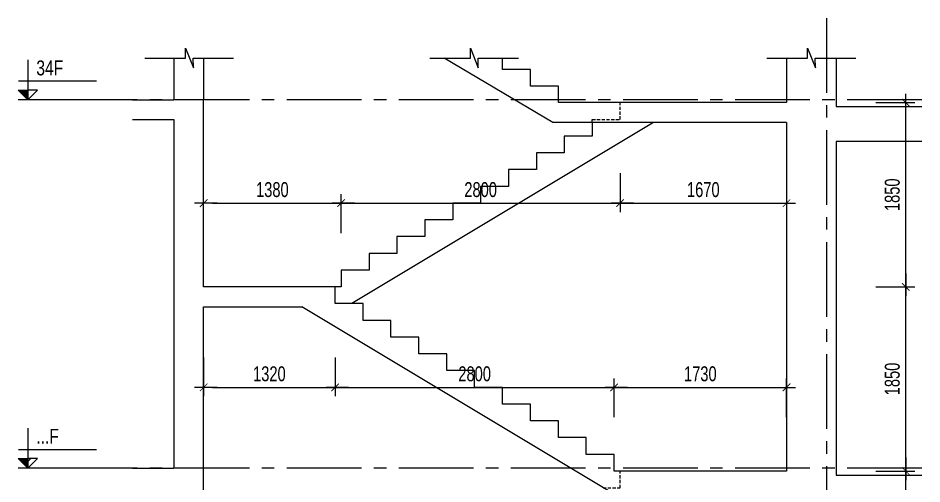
# Model space of a CAD drawing. Header units: millimetres. Extents: x -179076 to 254975, y -18667 to 296191.
# Drawn here: x 75570 to 84641, y 108018 to 112697 of the extents above; entities that cross this region are included whole.
import ezdxf

# ---------------------------------------------------------------- set-up
doc = ezdxf.new("R2010")
doc.units = ezdxf.units.MM
doc.linetypes.add('CENTER2', pattern=[1.125, 0.75, -0.125, 0.125, -0.125])
doc.linetypes.add('HIDDEN2', pattern=[4.7625, 3.175, -1.5875])
doc.layers.get('Defpoints').update_dxf_attribs({"color": 151, "lineweight": 9})
for name, color, linetype, lineweight in [('NDC_S_ANNO', 7, 'Continuous', 20), ('NDC_S_AXIS', 5, 'CENTER2', 13), ('NDC_S_CONTINUOUS', 3, 'Continuous', 20), ('NDC_S_DIM', 1, 'Continuous', 15), ('NDC_S_HIDDEN', 8, 'HIDDEN2', 13), ('NDC_S_SLAB', 2, 'Continuous', 20), ('NDC_S_SYMBOL', 1, 'Continuous', 15), ('NDC_S_TEXT SYMBOL', 7, 'Continuous', 20), ('NDC_S_VN TEXT', 7, 'Continuous', 20)]:
    doc.layers.add(name, color=color, linetype=linetype, lineweight=lineweight)
doc.styles.add('NDC_ANNO', font='', dxfattribs={"width": 0.8})
doc.styles.add('NDC_DIM', font='', dxfattribs={"width": 0.75})
doc.styles.get('NDC_ANNO').set_extended_font_data('Dotum')
doc.styles.get('NDC_DIM').set_extended_font_data('Dotum')
doc.dimstyles.new('NDC_dim_60', dxfattribs={"dimscale": 60, "dimtxt": 2.5, "dimasz": 1.5, "dimexe": 1.5, "dimexo": 2.5, "dimgap": 1, "dimtad": 1, "dimdec": 0, "dimzin": 0, "dimdsep": 46, "dimtxsty": 'NDC_DIM', "dimblk": 'DIMMARK', "dimcen": 0.09, "dimdle": 1.2, "dimclrd": 1, "dimclre": 1, "dimclrt": 3, "dimadec": 0, "dimazin": 0, "dimtfac": 1, "dimtdec": 0, "dimtix": 1, "dimtofl": 0, "dimtmove": 0, "dimatfit": 3, "dimfxl": 5, "dimfxlon": 1, "dimtolj": 1, "dimtzin": 0, "dimarcsym": 0})

# ---------------------------------------------------------------- blocks, each defined once
blk = doc.blocks.new('kata_block_CT')
at = {"layer": 'NDC_S_ANNO'}
blk.add_hatch(color=3, dxfattribs=at).paths.add_polyline_path([(0, 1.6), (-1.61, 1.6), (0, 0)])
at = {"layer": 'NDC_S_ANNO', "ltscale": 50}
h = blk.add_hatch(dxfattribs=at)
h.set_pattern_fill('ANSI31', color=256, scale=1.406, style=0)
h.paths.add_polyline_path([(0, 1.6), (0, 0), (1.61, 1.6)])
for p, q in [((-1.59, 3.14), (11.47, 3.14)), ((11.56, 0), (-1.64, 0))]:
    blk.add_line(p, q, dxfattribs=at)
for points in [[(0, 6.69), (0, 0)], [(0, 0), (-1.61, 1.6), (0, 1.6)], [(0, 0), (1.61, 1.6), (0, 1.6)]]:
    blk.add_lwpolyline(points, dxfattribs=at)
at = {"layer": 'NDC_S_ANNO', "color": 8, "ltscale": 50}
blk.add_lwpolyline([(0, 0), (-1.61, 1.6), (0, 1.6)], dxfattribs=at)
at = {"layer": 'NDC_S_TEXT SYMBOL', "color": 3, "style": 'NDC_ANNO', "width": 0.8}
blk.add_attdef('CT', (1.41, 4.07), '', height=2.5, dxfattribs=at)
blk = doc.blocks.new('DIMMARK')
at = {"layer": 'NDC_S_DIM', "color": 1}
blk.add_line((-1.5, 0), (1, 0), dxfattribs=at)
at = {"layer": 'NDC_S_DIM', "color": 2, "const_width": 0.1}
blk.add_lwpolyline([(-0.42, -0.42), (0.42, 0.42)], dxfattribs=at)
blk = doc.blocks.new('*D2960')
at = {"layer": 'Defpoints', "color": 0, "transparency": 16777216}
for p in [(77432.4, 109997.4), (78752.4, 109997.4), (78752.4, 108988.3)]:
    blk.add_point(p, dxfattribs=at)
at = {"layer": 'NDC_S_DIM', "color": 1, "lineweight": -2, "transparency": 16777216}
for p, q in [((77432.4, 109288.3), (77432.4, 108898.3)), ((78752.4, 109288.3), (78752.4, 108898.3)), ((77522.4, 108988.3), (78662.4, 108988.3))]:
    blk.add_line(p, q, dxfattribs=at)
at = {"layer": 'NDC_S_DIM', "color": 1, "lineweight": -2, "transparency": 16777216, "xscale": 90, "yscale": 90, "zscale": 90, "rotation": 180}
blk.add_blockref('DIMMARK', (77432.4, 108988.3), dxfattribs=at)
at = {"layer": 'NDC_S_DIM', "color": 1, "lineweight": -2, "transparency": 16777216, "xscale": 90, "yscale": 90, "zscale": 90}
blk.add_blockref('DIMMARK', (78752.4, 108988.3), dxfattribs=at)
at = {"layer": 'NDC_S_DIM', "color": 3, "transparency": 16777216, "insert": (78092.4, 109123.4), "char_height": 150, "attachment_point": 5, "style": 'NDC_DIM'}
blk.add_mtext('\\A1;1320', dxfattribs=at)
blk = doc.blocks.new('*D2961')
at = {"layer": 'Defpoints', "color": 0, "transparency": 16777216}
for p in [(78752.4, 109997.4), (81552.4, 108988.3), (81552.4, 108177.4)]:
    blk.add_point(p, dxfattribs=at)
at = {"layer": 'NDC_S_DIM', "color": 1, "lineweight": -2, "transparency": 16777216}
for p, q in [((78752.4, 109288.3), (78752.4, 108898.3)), ((81552.4, 108688.3), (81552.4, 109078.3)), ((78842.4, 108988.3), (81462.4, 108988.3))]:
    blk.add_line(p, q, dxfattribs=at)
at = {"layer": 'NDC_S_DIM', "color": 1, "lineweight": -2, "transparency": 16777216, "xscale": 90, "yscale": 90, "zscale": 90, "rotation": 180}
blk.add_blockref('DIMMARK', (78752.4, 108988.3), dxfattribs=at)
at = {"layer": 'NDC_S_DIM', "color": 1, "lineweight": -2, "transparency": 16777216, "xscale": 90, "yscale": 90, "zscale": 90}
blk.add_blockref('DIMMARK', (81552.4, 108988.3), dxfattribs=at)
at = {"layer": 'NDC_S_DIM', "color": 3, "transparency": 16777216, "insert": (80152.4, 109123.4), "char_height": 150, "attachment_point": 5, "style": 'NDC_DIM'}
blk.add_mtext('\\A1;2800', dxfattribs=at)
blk = doc.blocks.new('*D2962')
at = {"layer": 'Defpoints', "color": 0, "transparency": 16777216}
for p in [(83282.4, 108988.3), (81552.4, 108177.4), (83282.4, 108147.4)]:
    blk.add_point(p, dxfattribs=at)
at = {"layer": 'NDC_S_DIM', "color": 1, "lineweight": -2, "transparency": 16777216}
for p, q in [((81552.4, 108688.3), (81552.4, 109078.3)), ((83282.4, 108688.3), (83282.4, 109078.3)), ((81642.4, 108988.3), (83192.4, 108988.3))]:
    blk.add_line(p, q, dxfattribs=at)
at = {"layer": 'NDC_S_DIM', "color": 1, "lineweight": -2, "transparency": 16777216, "xscale": 90, "yscale": 90, "zscale": 90, "rotation": 180}
blk.add_blockref('DIMMARK', (81552.4, 108988.3), dxfattribs=at)
at = {"layer": 'NDC_S_DIM', "color": 1, "lineweight": -2, "transparency": 16777216, "xscale": 90, "yscale": 90, "zscale": 90}
blk.add_blockref('DIMMARK', (83282.4, 108988.3), dxfattribs=at)
at = {"layer": 'NDC_S_DIM', "color": 3, "transparency": 16777216, "insert": (82417.4, 109123.4), "char_height": 150, "attachment_point": 5, "style": 'NDC_DIM'}
blk.add_mtext('\\A1;1730', dxfattribs=at)
blk = doc.blocks.new('*D2941')
at = {"layer": 'Defpoints', "color": 0, "transparency": 16777216}
for p in [(78812.4, 110838.3), (77432.4, 109997.4), (78812.4, 109997.4)]:
    blk.add_point(p, dxfattribs=at)
at = {"layer": 'NDC_S_DIM', "color": 1, "lineweight": -2, "transparency": 16777216}
for p, q in [((77432.4, 110538.3), (77432.4, 110928.3)), ((78812.4, 110538.3), (78812.4, 110928.3)), ((77522.4, 110838.3), (78722.4, 110838.3))]:
    blk.add_line(p, q, dxfattribs=at)
at = {"layer": 'NDC_S_DIM', "color": 1, "lineweight": -2, "transparency": 16777216, "xscale": 90, "yscale": 90, "zscale": 90, "rotation": 180}
blk.add_blockref('DIMMARK', (77432.4, 110838.3), dxfattribs=at)
at = {"layer": 'NDC_S_DIM', "color": 1, "lineweight": -2, "transparency": 16777216, "xscale": 90, "yscale": 90, "zscale": 90}
blk.add_blockref('DIMMARK', (78812.4, 110838.3), dxfattribs=at)
at = {"layer": 'NDC_S_DIM', "color": 3, "transparency": 16777216, "insert": (78122.4, 110973.4), "char_height": 150, "attachment_point": 5, "style": 'NDC_DIM'}
blk.add_mtext('\\A1;1380', dxfattribs=at)
blk = doc.blocks.new('*D2942')
at = {"layer": 'Defpoints', "color": 0, "transparency": 16777216}
for p in [(81612.4, 111679.2), (81612.4, 110838.3), (78812.4, 109997.4)]:
    blk.add_point(p, dxfattribs=at)
at = {"layer": 'NDC_S_DIM', "color": 1, "lineweight": -2, "transparency": 16777216}
for p, q in [((81612.4, 111138.3), (81612.4, 110748.3)), ((78812.4, 110538.3), (78812.4, 110928.3)), ((78902.4, 110838.3), (81522.4, 110838.3))]:
    blk.add_line(p, q, dxfattribs=at)
at = {"layer": 'NDC_S_DIM', "color": 1, "lineweight": -2, "transparency": 16777216, "xscale": 90, "yscale": 90, "zscale": 90, "rotation": 180}
blk.add_blockref('DIMMARK', (78812.4, 110838.3), dxfattribs=at)
at = {"layer": 'NDC_S_DIM', "color": 1, "lineweight": -2, "transparency": 16777216, "xscale": 90, "yscale": 90, "zscale": 90}
blk.add_blockref('DIMMARK', (81612.4, 110838.3), dxfattribs=at)
at = {"layer": 'NDC_S_DIM', "color": 3, "transparency": 16777216, "insert": (80212.4, 110973.4), "char_height": 150, "attachment_point": 5, "style": 'NDC_DIM'}
blk.add_mtext('\\A1;2800', dxfattribs=at)
blk = doc.blocks.new('*D2943')
at = {"layer": 'Defpoints', "color": 0, "transparency": 16777216}
for p in [(81612.4, 111679.2), (83282.4, 111647.4), (83282.4, 110838.3)]:
    blk.add_point(p, dxfattribs=at)
at = {"layer": 'NDC_S_DIM', "color": 1, "lineweight": -2, "transparency": 16777216}
for p, q in [((81612.4, 111138.3), (81612.4, 110748.3)), ((83282.4, 111138.3), (83282.4, 110748.3)), ((81702.4, 110838.3), (83192.4, 110838.3))]:
    blk.add_line(p, q, dxfattribs=at)
at = {"layer": 'NDC_S_DIM', "color": 1, "lineweight": -2, "transparency": 16777216, "xscale": 90, "yscale": 90, "zscale": 90, "rotation": 180}
blk.add_blockref('DIMMARK', (81612.4, 110838.3), dxfattribs=at)
at = {"layer": 'NDC_S_DIM', "color": 1, "lineweight": -2, "transparency": 16777216, "xscale": 90, "yscale": 90, "zscale": 90}
blk.add_blockref('DIMMARK', (83282.4, 110838.3), dxfattribs=at)
at = {"layer": 'NDC_S_DIM', "color": 3, "transparency": 16777216, "insert": (82447.4, 110973.4), "char_height": 150, "attachment_point": 5, "style": 'NDC_DIM'}
blk.add_mtext('\\A1;1670', dxfattribs=at)
blk = doc.blocks.new('*D3101')
at = {"layer": 'Defpoints', "color": 0, "transparency": 16777216}
for p in [(81552.4, 108147.4), (84479.4, 108147.4), (78812.4, 106297.4)]:
    blk.add_point(p, dxfattribs=at)
at = {"layer": 'NDC_S_DIM', "color": 1, "lineweight": -2, "transparency": 16777216}
for p, q in [((84179.4, 108147.4), (84569.4, 108147.4)), ((84479.4, 106387.4), (84479.4, 108057.4)), ((84179.4, 106297.4), (84569.4, 106297.4))]:
    blk.add_line(p, q, dxfattribs=at)
at = {"layer": 'NDC_S_DIM', "color": 1, "lineweight": -2, "transparency": 16777216, "xscale": 90, "yscale": 90, "zscale": 90}
for p, rotation in [((84479.4, 108147.4), 90), ((84479.4, 106297.4), 270)]:
    blk.add_blockref('DIMMARK', p, dxfattribs=dict(at, rotation=rotation))
at = {"layer": 'NDC_S_DIM', "color": 3, "transparency": 16777216, "insert": (84344.3, 107222.4), "char_height": 150, "attachment_point": 5, "rotation": 90, "style": 'NDC_DIM'}
blk.add_mtext('\\A1;1850', dxfattribs=at)
blk = doc.blocks.new('*D3102')
at = {"layer": 'Defpoints', "color": 0, "transparency": 16777216}
for p in [(78812.4, 109997.4), (84479.4, 109997.4), (81552.4, 108147.4)]:
    blk.add_point(p, dxfattribs=at)
at = {"layer": 'NDC_S_DIM', "color": 1, "lineweight": -2, "transparency": 16777216}
for p, q in [((84179.4, 109997.4), (84569.4, 109997.4)), ((84479.4, 108237.4), (84479.4, 109907.4)), ((84179.4, 108147.4), (84569.4, 108147.4))]:
    blk.add_line(p, q, dxfattribs=at)
at = {"layer": 'NDC_S_DIM', "color": 1, "lineweight": -2, "transparency": 16777216, "xscale": 90, "yscale": 90, "zscale": 90}
for p, rotation in [((84479.4, 109997.4), 90), ((84479.4, 108147.4), 270)]:
    blk.add_blockref('DIMMARK', p, dxfattribs=dict(at, rotation=rotation))
at = {"layer": 'NDC_S_DIM', "color": 3, "transparency": 16777216, "insert": (84344.3, 109072.4), "char_height": 150, "attachment_point": 5, "rotation": 90, "style": 'NDC_DIM'}
blk.add_mtext('\\A1;1850', dxfattribs=at)
blk = doc.blocks.new('*D3103')
at = {"layer": 'Defpoints', "color": 0, "transparency": 16777216}
for p in [(80992.4, 111847.4), (84479.4, 111847.4), (78812.4, 109997.4)]:
    blk.add_point(p, dxfattribs=at)
at = {"layer": 'NDC_S_DIM', "color": 1, "lineweight": -2, "transparency": 16777216}
for p, q in [((84179.4, 111847.4), (84569.4, 111847.4)), ((84479.4, 110087.4), (84479.4, 111757.4)), ((84179.4, 109997.4), (84569.4, 109997.4))]:
    blk.add_line(p, q, dxfattribs=at)
at = {"layer": 'NDC_S_DIM', "color": 1, "lineweight": -2, "transparency": 16777216, "xscale": 90, "yscale": 90, "zscale": 90}
for p, rotation in [((84479.4, 111847.4), 90), ((84479.4, 109997.4), 270)]:
    blk.add_blockref('DIMMARK', p, dxfattribs=dict(at, rotation=rotation))
at = {"layer": 'NDC_S_DIM', "color": 3, "transparency": 16777216, "insert": (84344.3, 110922.4), "char_height": 150, "attachment_point": 5, "rotation": 90, "style": 'NDC_DIM'}
blk.add_mtext('\\A1;1850', dxfattribs=at)

msp = doc.modelspace()

# ---------------------------------------------------------------- linework, layer by layer
at = {"layer": 'NDC_S_AXIS', "ltscale": 1000}
for p, q in [((83682.4, 112697), (83682.4, 92905.4)), ((84641.4, 111877.4), (75574.2, 111877.4)), ((84641.4, 108177.4), (75574.2, 108177.4))]:
    msp.add_line(p, q, dxfattribs=at)
at = {"layer": 'NDC_S_CONTINUOUS'}
msp.add_line((81947.8, 111647.4), (78920.8, 109829.2), dxfattribs=at)
msp.add_lwpolyline([(81332.4, 111647.4), (81332.4, 111511.1), (81052.4, 111511.1), (81052.4, 111342.9), (80772.4, 111342.9), (80772.4, 111174.7), (80492.4, 111174.7), (80492.4, 111006.5), (80212.4, 111006.5), (80212.4, 110838.3), (79932.4, 110838.3), (79932.4, 110670.1), (79652.4, 110670.1), (79652.4, 110502), (79372.4, 110502), (79372.4, 110333.8), (79092.4, 110333.8), (79092.4, 110165.6), (78812.4, 110165.6), (78812.4, 109997.4), (78752.4, 109997.4)], dxfattribs=at)
at = {"layer": 'NDC_S_HIDDEN', "ltscale": 10}
for points in [[(81332.4, 111647.4), (81332.4, 111679.2), (81612.4, 111679.2), (81612.4, 111847.4)], [(81441.3, 107979.2), (81612.4, 107979.2), (81612.4, 108142.9)]]:
    msp.add_lwpolyline(points, dxfattribs=at)
at = {"layer": 'NDC_S_SLAB'}
for p, q in [((77132.4, 112295.8), (77132.4, 111877.4)), ((83782.4, 112295.8), (83782.4, 111807.4)), ((76719.2, 111877.4), (77132.4, 111877.4)), ((77432.4, 109997.4), (77432.4, 111877.4)), ((83782.4, 111807.4), (84641.4, 111807.4)), ((76719.2, 111677.4), (77132.4, 111677.4)), ((77132.4, 111677.4), (77132.4, 108177.4)), ((83282.4, 111647.4), (80937.3, 111647.4)), ((81496.9, 107947.4), (78416.9, 109797.4)), ((76719.2, 108177.4), (77132.4, 108177.4)), ((77432.4, 106297.4), (77432.4, 108177.4))]:
    msp.add_line(p, q, dxfattribs=at)
for points in [[(77432.4, 112295.8), (77432.4, 111877.4)], [(80937.3, 111647.4), (79848.1, 112295.8)], [(83282.4, 111847.4), (80992.4, 111847.4), (80992.4, 112014.1), (80712.4, 112014.1), (80712.4, 112180.7), (80432.4, 112180.7), (80432.4, 112295.8)], [(83282.4, 112295.8), (83282.4, 111847.4)], [(83282.4, 111647.4), (83282.4, 108147.4)], [(84641.4, 111457.4), (83782.4, 111457.4), (83782.4, 108107.4), (84641.4, 108107.4)], [(83282.4, 108147.4), (81552.4, 108147.4), (81552.4, 108315.6), (81272.4, 108315.6), (81272.4, 108483.8), (80992.4, 108483.8), (80992.4, 108652), (80712.4, 108652), (80712.4, 108820.1), (80432.4, 108820.1), (80432.4, 108988.3), (80152.4, 108988.3), (80152.4, 109156.5), (79872.4, 109156.5), (79872.4, 109324.7), (79592.4, 109324.7), (79592.4, 109492.9), (79312.4, 109492.9), (79312.4, 109661.1), (79032.4, 109661.1), (79032.4, 109829.2), (78752.4, 109829.2), (78752.4, 109997.4), (77432.4, 109997.4)], [(77432.4, 109797.4), (78416.9, 109797.4)], [(77432.4, 108177.4), (77432.4, 109797.4)]]:
    msp.add_lwpolyline(points, dxfattribs=at)
at = {"layer": 'NDC_S_SYMBOL', "elevation": 0}
for points in [[(76842.1, 112295.8), (77251.7, 112295.8), (77249.5, 112395.8), (77329.5, 112195.8), (77327.3, 112295.8), (77733.6, 112295.8)], [(79701.9, 112295.8), (80111.6, 112295.8), (80109.4, 112395.8), (80189.4, 112195.8), (80187.2, 112295.8), (80593.5, 112295.8)]]:
    msp.add_lwpolyline(points, dxfattribs=at)
at = {"layer": 'NDC_S_SYMBOL'}
msp.add_lwpolyline([(83084.9, 112295.8), (83494.5, 112295.8), (83492.4, 112395.8), (83572.4, 112195.8), (83570.2, 112295.8), (83976.5, 112295.8)], dxfattribs=at)

# ---------------------------------------------------------------- block references
at = {"layer": 'NDC_S_VN TEXT', "xscale": 60, "yscale": 60, "zscale": 60}
for p, values in [((75668.6, 111877.4), {'CT': '34F'}), ((75668.6, 108177.4), {'CT': '...F'})]:
    msp.add_blockref('kata_block_CT', p, dxfattribs=at).add_auto_attribs(values)

# ---------------------------------------------------------------- dimensions: what is measured, and where the dimension line sits
at = {"layer": 'NDC_S_DIM'}
for base, p1, p2, picture, middle in [((84479.4, 111847.4), (78812.4, 109997.4), (80992.4, 111847.4), '*D3103', (84344.3, 110922.4)), ((84479.4, 109997.4), (81552.4, 108147.4), (78812.4, 109997.4), '*D3102', (84344.3, 109072.4)), ((84479.4, 108147.4), (78812.4, 106297.4), (81552.4, 108147.4), '*D3101', (84344.3, 107222.4))]:
    dim = msp.add_linear_dim(base=base, p1=p1, p2=p2, angle=90, dimstyle='NDC_dim_60', override={"dimtmove": 1}, dxfattribs=at)
    dim.commit()
    dim.dimension.update_dxf_attribs({"geometry": picture, "text_midpoint": middle})
for base, p1, p2, picture, middle in [((81612.4, 110838.3), (78812.4, 109997.4), (81612.4, 111679.2), '*D2942', (80212.4, 110973.4)), ((83282.4, 110838.3), (81612.4, 111679.2), (83282.4, 111647.4), '*D2943', (82447.4, 110973.4)), ((81552.4, 108988.3), (78752.4, 109997.4), (81552.4, 108177.4), '*D2961', (80152.4, 109123.4)), ((83282.4, 108988.3), (81552.4, 108177.4), (83282.4, 108147.4), '*D2962', (82417.4, 109123.4))]:
    dim = msp.add_linear_dim(base=base, p1=p1, p2=p2, dimstyle='NDC_dim_60', override={"dimtmove": 1}, dxfattribs=at)
    dim.commit()
    dim.dimension.update_dxf_attribs({"geometry": picture, "text_midpoint": middle})
for base, p2, picture, middle in [((78812.4, 110838.3), (78812.4, 109997.4), '*D2941', (78122.4, 110973.4)), ((78752.4, 108988.3), (78752.4, 109997.4), '*D2960', (78092.4, 109123.4))]:
    dim = msp.add_linear_dim(base=base, p1=(77432.4, 109997.4), p2=p2, dimstyle='NDC_dim_60', dxfattribs=at)
    dim.commit()
    dim.dimension.update_dxf_attribs({"geometry": picture, "text_midpoint": middle})

doc.saveas('drawing.dxf')
